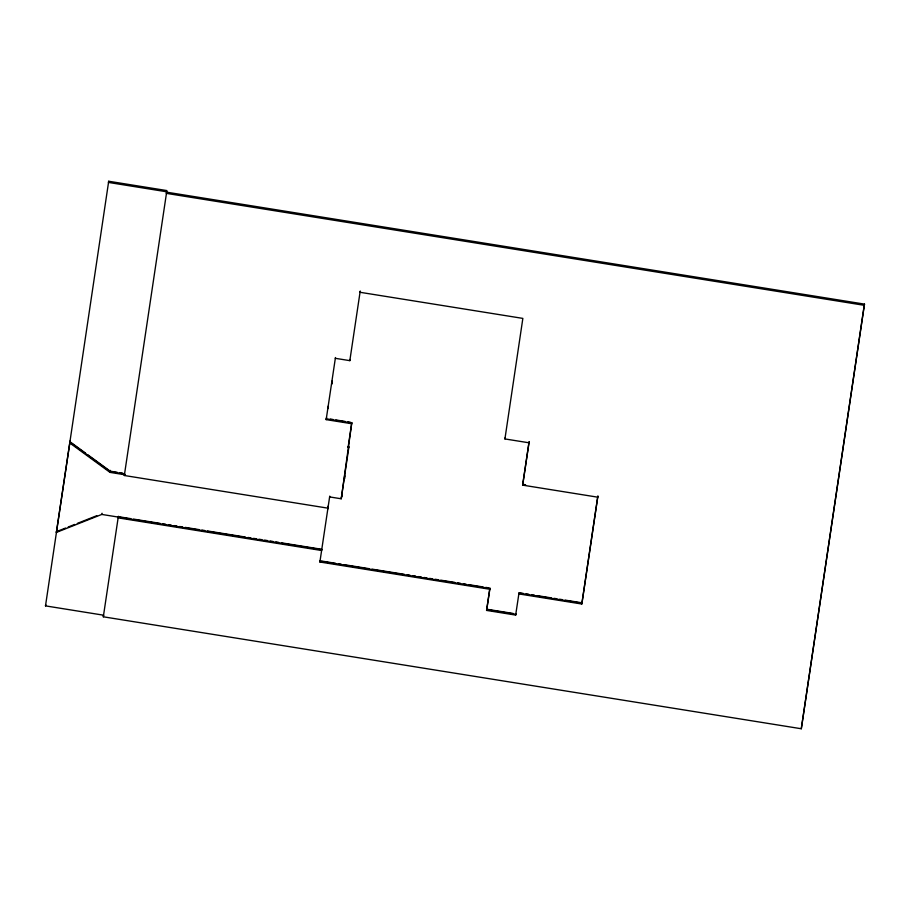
<?xml version="1.0" encoding="UTF-8"?>
<svg xmlns="http://www.w3.org/2000/svg" width="910" height="910" viewBox="0 0 910 910"><rect width="100%" height="100%" fill="white"/><g stroke="black" fill="none" stroke-linecap="round" stroke-linejoin="round"><path stroke-width="1.36" d="M321.776 549.72L101.795 514.434L56.363 532.418L70.104 440.918M103.66 615.206L45.5 605.878L108.7 181.249L166.871 190.577L124.329 475.498L327.896 508.155L328.328 506.176M864.5 304.122L864.238 305.305L166.268 193.352L166.53 192.158L864.5 304.122L801.301 728.751L103.319 616.798L118.368 516.277M351.874 422.513L351.613 423.707L326.167 419.624L335.46 357.516M327.998 408.624L328.408 405.871M331.684 383.884L332.082 381.142M331.923 383.929L332.343 381.131M489.978 588.053L489.728 589.248L319.888 562.005L329.738 496.121M335.278 358.312L349.827 360.644L360.155 291.484M327.918 508.906L328.351 506.005M349.065 446.457L348.803 447.64L348.075 447.527L351.613 423.707M329.568 496.917L341.204 498.782L348.803 447.64M341.375 497.986L351.783 422.911L326.337 418.827M344.628 478.774L345.038 475.975M529.176 441.6L528.926 442.783L504.925 438.938L522.852 318.398L359.985 292.281L360.246 291.086M515.913 613.897L515.663 615.08L486.577 610.417L489.728 589.248M597.938 495.984L597.677 497.167L522.624 485.132L528.926 442.783M529.097 441.998L522.795 484.336L525.582 484.78M515.663 615.08L518.973 593.115L581.968 603.216L597.847 496.371M519.064 592.717L518.802 593.911L581.797 604.012L597.677 497.167M801.301 728.751L864.238 305.305M108.7 181.249L108.449 182.432L166.61 191.771M56.363 532.418L56.795 530.439M45.5 605.878L45.762 604.695M125.387 474.849L110.008 472.381L110.44 470.402M101.795 514.434L102.056 513.251M124.329 475.498L124.579 474.315M103.319 616.798L103.581 615.604M326.167 419.624L326.599 417.644M349.827 360.644L350.077 359.461M319.888 562.005L320.149 560.81M348.075 447.527L348.337 446.332M341.204 498.782L341.455 497.588M341.694 496.803L342.262 494.141M504.925 438.938L505.186 437.744M486.577 610.417L486.839 609.234L513.149 613.454M522.624 485.132L522.886 483.938M581.797 604.012L582.047 602.83M56.534 531.633L65.622 528.027M68.216 527.004L74.711 524.433M77.304 523.409L96.778 515.697M330.444 419.078L333.128 419.51M335.801 419.942L345.174 421.444M347.859 421.876L350.532 422.297M110.269 471.198L117.253 472.313M120.052 472.768L122.85 473.211M124.67 473.917L110.178 471.596L69.843 442.101M130.835 518.666L118.289 516.652L118.027 517.847L321.605 550.505L321.856 549.31L281.429 542.826M133.622 519.121L160.114 523.364M162.901 523.819L165.7 524.262M168.487 524.706L171.273 525.161M174.06 525.605L176.847 526.048M179.634 526.492L182.432 526.947M185.219 527.39L199.154 529.631M201.952 530.075L204.739 530.519M207.525 530.974L245.177 537.014M247.964 537.457L250.75 537.901M253.537 538.356L256.324 538.8M259.111 539.243L261.898 539.698M264.696 540.142L267.483 540.586M270.27 541.04L273.057 541.484M275.844 541.928L278.631 542.371M321.548 561.038L335.585 563.29M338.395 563.745L341.204 564.189M344.014 564.644L369.278 568.693M372.076 569.148L404.358 574.324M407.168 574.779L409.978 575.222M412.787 575.677L415.597 576.121M418.395 576.576L421.205 577.02M424.014 577.475L426.824 577.93M429.622 578.373L432.432 578.828M435.242 579.272L438.051 579.727M440.861 580.182L454.886 582.423M457.696 582.878L460.505 583.333M463.315 583.776L466.125 584.231M468.923 584.675L482.96 586.927M485.769 587.382L488.579 587.837M520.463 592.945L523.261 593.4M526.06 593.843L528.858 594.298M531.656 594.742L534.466 595.197M537.264 595.64L551.255 597.881M554.053 598.336L556.852 598.78M559.65 599.235L562.46 599.679M565.258 600.134L580.648 602.602M320.058 561.208L489.899 588.452L486.748 609.62L515.833 614.295M69.933 441.703L85.62 453.18M87.86 454.818L109.143 470.379M69.672 442.897L110.008 472.381"/></g></svg>
